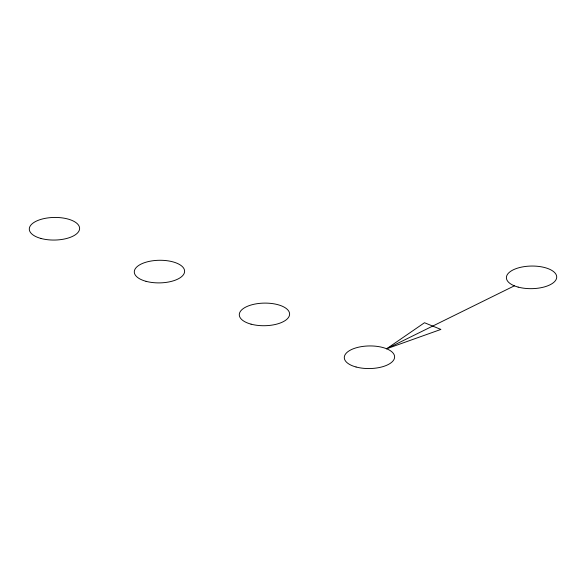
<?xml version="1.0" encoding="UTF-8"?>
<svg xmlns="http://www.w3.org/2000/svg" width="586" height="586" viewBox="0 0 586 586"><rect width="100%" height="100%" fill="white"/><g stroke="black" fill="none" stroke-linecap="round" stroke-linejoin="round"><path stroke-width="0.88" d="M386.643 348.78L424.491 322.732L440.899 329.427L386.643 348.78L514.354 285.836M518.149 287.096A25.169 11.31 -0.9 0 0 556.693 277.478A25.169 11.31 -0.9 0 0 519.811 267.502A25.169 11.31 -0.9 0 0 518.149 287.096M356.046 366.99A25.169 11.31 -0.9 0 0 394.598 357.365A25.169 11.31 -0.9 0 0 357.709 347.395A25.169 11.31 -0.9 0 0 356.046 366.99M251.042 324.153A25.169 11.31 -0.9 0 0 289.594 314.536A25.169 11.31 -0.9 0 0 252.713 304.559A25.169 11.31 -0.9 0 0 251.042 324.153M146.046 281.324A25.169 11.31 -0.9 0 0 184.597 271.699A25.169 11.31 -0.9 0 0 147.709 261.73A25.169 11.31 -0.9 0 0 146.046 281.324M41.049 238.487A25.169 11.31 -0.9 0 0 79.593 228.862A25.169 11.31 -0.9 0 0 42.712 218.893A25.169 11.31 -0.9 0 0 41.049 238.487"/></g></svg>
